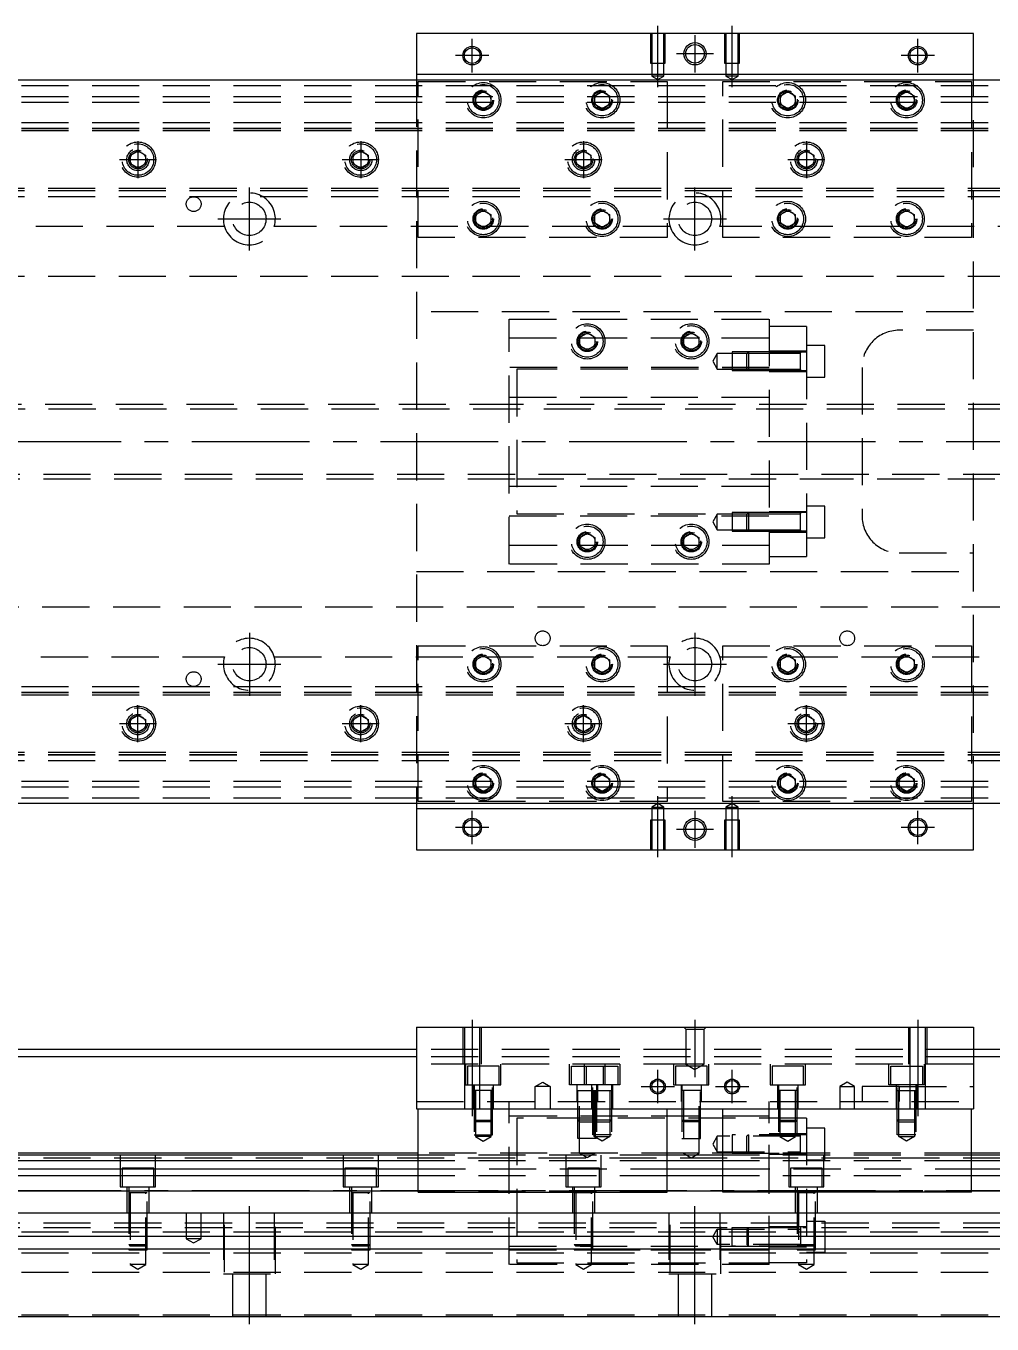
# Model space of a CAD drawing. Extents: x -13 to 1050, y -299 to 112.
# Drawn here: x 246.8 to 507, y -237.8 to 112 of the extents above; entities that cross this region are included whole.
import ezdxf

# ---------------------------------------------------------------- set-up
doc = ezdxf.new("R2010")
doc.units = 0
doc.linetypes.add('CENTER', pattern=[50.8, 31.75, -6.35, 6.35, -6.35])
doc.linetypes.add('DASHED', pattern=[19.05, 12.7, -6.35])
doc.layers.get('0').update_dxf_attribs({"linetype": 'CONTINUOUS'})
doc.layers.add('CENTER', color=1, linetype='CENTER')

msp = doc.modelspace()

# ---------------------------------------------------------------- linework, layer by layer
at = {"color": 7, "linetype": 'CONTINUOUS'}
for p, q in [((502, 110), (352, 110)), ((352, 110), (352, 99)), ((502, 99), (502, 110)), ((352, 99), (502, 99)), ((352, 99), (352, 97.5)), ((502, 97.5), (502, 99)), ((3, 97.5), (851, 97.5)), ((851, -97.5), (3, -97.5)), ((352, -97.5), (352, -99)), ((502, -99), (502, -97.5)), ((502, -99), (352, -99)), ((352, -99), (352, -110)), ((502, -110), (502, -99)), ((352, -110), (502, -110)), ((352, -157.79), (352, -179.79)), ((352, -157.79), (502, -157.79)), ((502, -157.79), (502, -179.79)), ((352, -163.79), (3, -163.79)), ((851, -163.79), (502, -163.79)), ((352, -165.79), (11, -165.79)), ((843, -165.79), (502, -165.79)), ((352, -179.79), (502, -179.79)), ((352.5, -202.29), (352.5, -179.79)), ((419.5, -202.29), (419.5, -179.79)), ((434.5, -202.29), (434.5, -179.79)), ((501.5, -202.29), (501.5, -179.79)), ((352.5, -192.29), (17, -192.29)), ((352.5, -191.79), (45, -191.79)), ((434.5, -192.29), (419.5, -192.29)), ((780, -191.79), (501.5, -191.79)), ((837, -192.29), (501.5, -192.29)), ((352.5, -193.829608), (17, -193.829608)), ((434.5, -193.829608), (419.5, -193.829608)), ((837, -193.829608), (501.5, -193.829608)), ((17, -195.950392), (352.5, -195.950392)), ((352.5, -197.860532), (17, -197.860532)), ((419.5, -195.950392), (434.5, -195.950392)), ((434.5, -197.860532), (419.5, -197.860532)), ((501.5, -195.950392), (837, -195.950392)), ((837, -197.860532), (501.5, -197.860532)), ((352.5, -201.971934), (17, -201.971934)), ((352.5, -202.29), (419.5, -202.29)), ((434.5, -201.971934), (419.5, -201.971934)), ((501.5, -202.29), (434.5, -202.29)), ((837, -201.971934), (501.5, -201.971934)), ((17, -207.79), (837, -207.79)), ((17, -214.09), (837, -214.09)), ((17, -217.49), (837, -217.49)), ((17, -235.79), (837, -235.79))]:
    msp.add_line(p, q, dxfattribs=at)
at = {"color": 3, "linetype": 'DASHED'}
for p, q in [((415.000006, 110), (415.000006, 102)), ((415.35, 110), (415.35, 102)), ((418.65, 102), (418.65, 110)), ((418.999994, 102), (418.999994, 110)), ((435.000006, 110), (435.000006, 102)), ((435.35, 110), (435.35, 102)), ((438.65, 102), (438.65, 110)), ((438.999994, 102), (438.999994, 110)), ((415.000006, 102), (418.999994, 102)), ((415.35, 102), (415.35, 98.5)), ((418.65, 98.5), (418.65, 102)), ((435.000006, 102), (438.999994, 102)), ((435.35, 102), (435.35, 98.5)), ((438.65, 98.5), (438.65, 102)), ((418.65, 98.5), (415.35, 98.5)), ((415.35, 98.5), (417, 97.547372)), ((417, 97.547372), (418.65, 98.5)), ((438.65, 98.5), (435.35, 98.5)), ((435.35, 98.5), (437, 97.547372)), ((437, 97.547372), (438.65, 98.5)), ((17, 96), (837, 96)), ((352, 97.5), (352, -97.5)), ((352.5, 97), (419.5, 97)), ((352.5, 55), (352.5, 97)), ((419.5, 97), (419.5, 55)), ((434.5, 55), (434.5, 97)), ((434.5, 97), (501.5, 97)), ((501.5, 97), (501.5, 55)), ((502, -97.5), (502, 97.5)), ((17, 93), (837, 93)), ((17, 91.5), (837, 91.5)), ((367.5, 92), (367.512884, 92.253488)), ((368, 93.1547), (370, 94.309402)), ((368, 90.8453), (368, 93.1547)), ((370, 94.309402), (372, 93.1547)), ((372, 93.1547), (372, 90.8453)), ((400, 93.1547), (402, 94.309402)), ((400, 90.8453), (400, 93.1547)), ((402, 94.309402), (404, 93.1547)), ((404, 93.1547), (404, 90.8453)), ((404.483582, 92.286038), (404.5, 92)), ((450, 93.1547), (452, 94.309402)), ((450, 90.8453), (450, 93.1547)), ((452, 94.309402), (454, 93.1547)), ((454, 93.1547), (454, 90.8453)), ((454.483582, 92.286038), (454.5, 92)), ((482, 93.1547), (484, 94.309402)), ((482, 90.8453), (482, 93.1547)), ((484, 94.309402), (486, 93.1547)), ((486, 93.1547), (486, 90.8453)), ((486.483582, 92.286038), (486.5, 92)), ((370, 89.690598), (368, 90.8453)), ((372, 90.8453), (370, 89.690598)), ((402, 89.690598), (400, 90.8453)), ((404, 90.8453), (402, 89.690598)), ((452, 89.690598), (450, 90.8453)), ((454, 90.8453), (452, 89.690598)), ((484, 89.690598), (482, 90.8453)), ((486, 90.8453), (484, 89.690598)), ((17, 86), (837, 86)), ((17, 84.460392), (837, 84.460392)), ((17, 84.403994), (837, 84.403994)), ((17, 83.8), (837, 83.8)), ((275, 77.1547), (277, 78.309402)), ((275, 74.8453), (275, 77.1547)), ((277, 78.309402), (279, 77.1547)), ((279, 77.1547), (279, 74.8453)), ((335, 77.1547), (337, 78.309402)), ((335, 74.8453), (335, 77.1547)), ((337, 78.309402), (339, 77.1547)), ((339, 77.1547), (339, 74.8453)), ((395, 77.1547), (397, 78.309402)), ((395, 74.8453), (395, 77.1547)), ((397, 78.309402), (399, 77.1547)), ((399, 77.1547), (399, 74.8453)), ((455, 77.1547), (457, 78.309402)), ((455, 74.8453), (455, 77.1547)), ((457, 78.309402), (459, 77.1547)), ((459, 77.1547), (459, 74.8453)), ((277, 73.690598), (275, 74.8453)), ((279, 74.8453), (277, 73.690598)), ((279.483582, 76.286038), (279.5, 76)), ((334.5, 76), (334.534018, 76.411016)), ((337, 73.690598), (335, 74.8453)), ((339, 74.8453), (337, 73.690598)), ((397, 73.690598), (395, 74.8453)), ((399, 74.8453), (397, 73.690598)), ((399.483582, 76.286038), (399.5, 76)), ((457, 73.690598), (455, 74.8453)), ((459, 74.8453), (457, 73.690598)), ((459.483582, 76.286038), (459.5, 76)), ((837, 68.2), (17, 68.2)), ((837, 67.596006), (17, 67.596006)), ((837, 67.539608), (17, 67.539608)), ((837, 66), (17, 66)), ((368, 61.1547), (370, 62.309402)), ((368, 58.8453), (368, 61.1547)), ((370, 62.309402), (372, 61.1547)), ((372, 61.1547), (372, 58.8453)), ((372.483582, 60.286038), (372.5, 60)), ((399.5, 60), (399.518502, 60.303588)), ((400, 61.1547), (402, 62.309402)), ((400, 58.8453), (400, 61.1547)), ((402, 62.309402), (404, 61.1547)), ((404, 61.1547), (404, 58.8453)), ((450, 61.1547), (452, 62.309402)), ((450, 58.8453), (450, 61.1547)), ((452, 62.309402), (454, 61.1547)), ((454, 61.1547), (454, 58.8453)), ((454.483582, 60.286038), (454.5, 60)), ((481.5, 60), (481.512884, 60.253488)), ((482, 61.1547), (484, 62.309402)), ((482, 58.8453), (482, 61.1547)), ((484, 62.309402), (486, 61.1547)), ((486, 61.1547), (486, 58.8453)), ((300.291796, 58), (193.708204, 58)), ((420.291796, 58), (313.708204, 58)), ((370, 57.690598), (368, 58.8453)), ((372, 58.8453), (370, 57.690598)), ((402, 57.690598), (400, 58.8453)), ((404, 58.8453), (402, 57.690598)), ((540.291796, 58), (433.708204, 58)), ((452, 57.690598), (450, 58.8453)), ((454, 58.8453), (452, 57.690598)), ((484, 57.690598), (482, 58.8453)), ((486, 58.8453), (484, 57.690598)), ((419.5, 55), (352.5, 55)), ((501.5, 55), (434.5, 55)), ((837, 44.5), (22.640312, 44.5)), ((502, 35), (352, 35)), ((377, 33), (447, 33)), ((377, -33), (377, 33)), ((447, 33), (447, -33)), ((377, 28), (447, 28)), ((396, 28.1547), (398, 29.309402)), ((396, 25.8453), (396, 28.1547)), ((398, 29.309402), (400, 28.1547)), ((400, 28.1547), (400, 25.8453)), ((424, 28.1547), (426, 29.309402)), ((424, 25.8453), (424, 28.1547)), ((426, 29.309402), (428, 28.1547)), ((428, 28.1547), (428, 25.8453)), ((457, 31), (447, 31)), ((457, 31), (457, 24.098756)), ((502, 30), (482, 30)), ((395.5, 27), (395.518502, 27.303588)), ((398, 24.690598), (396, 25.8453)), ((400, 25.8453), (398, 24.690598)), ((426, 24.690598), (424, 25.8453)), ((428, 25.8453), (426, 24.690598)), ((428.483582, 27.286038), (428.5, 27)), ((462, 25.900636), (457, 25.900636)), ((462, 17.400636), (462, 25.900636)), ((433, 23.750636), (431.787564, 21.650636)), ((431.787564, 21.650636), (433, 19.550636)), ((433, 19.550636), (433, 23.750636)), ((437, 23.750636), (433, 23.750636)), ((437, 24.15063), (437, 19.15064)), ((441.39998, 24.15063), (437, 24.15063)), ((440.99998, 23.750636), (437, 23.750636)), ((441.4, 24.150636), (441, 23.750636)), ((441, 19.550636), (441, 23.750636)), ((447, 23.750636), (441, 23.750636)), ((447, 23.750636), (441, 23.750636)), ((441.4, 24.150636), (441.4, 19.150636)), ((447, 24.150636), (441.4, 24.150636)), ((447, 24.15063), (441.4, 24.15063)), ((457, 24.400636), (447, 24.400636)), ((457, 24.098756), (447, 24.098756)), ((455.405, 24.150636), (447.00002, 24.150636)), ((455.4, 23.750636), (447.00002, 23.750636)), ((457, 24.150636), (455.395, 24.150636)), ((455.4, 19.15063), (455.4, 24.15064)), ((455.4, 19.15063), (455.4, 24.15064)), ((455.4, 23.893236), (455.4, 24.150636)), ((455.4, 24.150636), (455.4, 23.893186)), ((457, 24.098756), (457, -24.098756)), ((447, 20), (377, 20)), ((379, 19.5), (379, -19.5)), ((447, 19.5), (379, 19.5)), ((433, 19.550636), (437, 19.550636)), ((437, 19.550636), (440.99998, 19.550636)), ((437, 19.15064), (441.39998, 19.15064)), ((441, 19.550636), (447, 19.550636)), ((441, 19.550636), (441.4, 19.150636)), ((441, 19.550636), (447, 19.550636)), ((441.4, 19.15064), (447, 19.15064)), ((441.4, 19.150636), (447, 19.150636)), ((447, 18.900636), (457, 18.900636)), ((447.00002, 19.550636), (455.4, 19.550636)), ((447.00002, 19.150636), (455.405, 19.150636)), ((455.395, 19.150636), (457, 19.150636)), ((455.4, 19.408102), (455.4, 19.150636)), ((455.4, 19.150636), (455.4, 19.408084)), ((472, 20), (472, -20)), ((457, 17.400636), (462, 17.400636)), ((377, 12), (447, 12)), ((378.99998, 10), (42, 10)), ((780, 8.75), (42, 8.75)), ((457, 10), (379, 10)), ((457, 10), (379, 10)), ((457, 9.999994), (379, 9.999994)), ((780.005, 10), (457.00002, 10)), ((42, -8.75), (780, -8.75)), ((42, -10), (378.99998, -10)), ((379, -9.999994), (457, -9.999994)), ((379, -10), (457, -10)), ((379, -10), (457, -10)), ((457.00002, -10), (780.005, -10)), ((377, -12), (447, -12)), ((462, -17.400636), (457, -17.400636)), ((462, -25.900636), (462, -17.400636)), ((377, -20), (447, -20)), ((379, -19.5), (447, -19.5)), ((433, -19.550636), (431.787564, -21.650636)), ((433, -23.750636), (433, -19.550636)), ((437, -19.550636), (433, -19.550636)), ((437, -19.15064), (437, -24.15063)), ((441.39998, -19.15064), (437, -19.15064)), ((440.99998, -19.550636), (437, -19.550636)), ((441.4, -19.150636), (441, -19.550636)), ((441, -23.750636), (441, -19.550636)), ((447, -19.550636), (441, -19.550636)), ((447, -19.550636), (441, -19.550636)), ((441.4, -19.150636), (441.4, -24.150636)), ((447, -19.150636), (441.4, -19.150636)), ((447, -19.15064), (441.4, -19.15064)), ((457, -18.900636), (447, -18.900636)), ((455.405, -19.150636), (447.00002, -19.150636)), ((455.4, -19.550636), (447.00002, -19.550636)), ((457, -19.150636), (455.395, -19.150636)), ((455.4, -24.15064), (455.4, -19.15063)), ((455.4, -24.15064), (455.4, -19.15063)), ((455.4, -19.550636), (455.4, -19.15063)), ((455.4, -19.408034), (455.4, -19.150636)), ((455.4, -19.150636), (455.4, -19.408084)), ((431.787564, -21.650636), (433, -23.750636)), ((433, -23.750636), (437, -23.750636)), ((437, -23.750636), (440.99998, -23.750636)), ((437, -24.15063), (441.39998, -24.15063)), ((441, -23.750636), (447, -23.750636)), ((441, -23.750636), (441.4, -24.150636)), ((441, -23.750636), (447, -23.750636)), ((441.4, -24.15063), (447, -24.15063)), ((441.4, -24.150636), (447, -24.150636)), ((457, -24.098756), (447, -24.098756)), ((447, -24.400636), (457, -24.400636)), ((447.00002, -23.750636), (455.4, -23.750636)), ((447.00002, -24.150636), (455.405, -24.150636)), ((455.395, -24.150636), (457, -24.150636)), ((455.4, -24.15064), (455.4, -23.750636)), ((455.4, -23.893168), (455.4, -24.150636)), ((455.4, -24.150636), (455.4, -23.893186)), ((457, -24.098756), (457, -31)), ((395.5, -27), (395.518502, -26.696412)), ((396, -25.8453), (398, -24.690598)), ((396, -28.1547), (396, -25.8453)), ((398, -24.690598), (400, -25.8453)), ((400, -25.8453), (400, -28.1547)), ((424, -25.8453), (426, -24.690598)), ((424, -28.1547), (424, -25.8453)), ((426, -24.690598), (428, -25.8453)), ((428, -25.8453), (428, -28.1547)), ((428.483582, -26.713962), (428.5, -27)), ((457, -25.900636), (462, -25.900636)), ((447, -28), (377, -28)), ((398, -29.309402), (396, -28.1547)), ((400, -28.1547), (398, -29.309402)), ((426, -29.309402), (424, -28.1547)), ((428, -28.1547), (426, -29.309402)), ((447, -31), (457, -31)), ((482, -30), (502, -30)), ((447, -33), (377, -33)), ((352, -35), (502, -35)), ((22.640312, -44.5), (837, -44.5)), ((352.5, -97), (352.5, -55)), ((352.5, -55), (419.5, -55)), ((419.5, -55), (419.5, -97)), ((434.5, -55), (501.5, -55)), ((434.5, -97), (434.5, -55)), ((501.5, -55), (501.5, -97)), ((193.708204, -58), (300.291796, -58)), ((313.708204, -58), (420.291796, -58)), ((368, -58.8453), (370, -57.690598)), ((368, -61.1547), (368, -58.8453)), ((370, -57.690598), (372, -58.8453)), ((372, -58.8453), (372, -61.1547)), ((400, -58.8453), (402, -57.690598)), ((400, -61.1547), (400, -58.8453)), ((402, -57.690598), (404, -58.8453)), ((404, -58.8453), (404, -61.1547)), ((433.708204, -58), (540.291796, -58)), ((450, -58.8453), (452, -57.690598)), ((450, -61.1547), (450, -58.8453)), ((452, -57.690598), (454, -58.8453)), ((454, -58.8453), (454, -61.1547)), ((482, -58.8453), (484, -57.690598)), ((482, -61.1547), (482, -58.8453)), ((484, -57.690598), (486, -58.8453)), ((486, -58.8453), (486, -61.1547)), ((370, -62.309402), (368, -61.1547)), ((372, -61.1547), (370, -62.309402)), ((372.483582, -59.713962), (372.5, -60)), ((399.5, -60), (399.512884, -59.746512)), ((402, -62.309402), (400, -61.1547)), ((404, -61.1547), (402, -62.309402)), ((452, -62.309402), (450, -61.1547)), ((454, -61.1547), (452, -62.309402)), ((454.483582, -59.713962), (454.5, -60)), ((481.5, -60), (481.512884, -59.746512)), ((484, -62.309402), (482, -61.1547)), ((486, -61.1547), (484, -62.309402)), ((17, -66), (837, -66)), ((17, -67.539608), (837, -67.539608)), ((17, -67.596006), (837, -67.596006)), ((17, -68.2), (837, -68.2)), ((274.5, -76), (274.534018, -75.588984)), ((275, -74.8453), (277, -73.690598)), ((275, -77.1547), (275, -74.8453)), ((277, -73.690598), (279, -74.8453)), ((279, -74.8453), (279, -77.1547)), ((335, -74.8453), (337, -73.690598)), ((335, -77.1547), (335, -74.8453)), ((337, -73.690598), (339, -74.8453)), ((339, -74.8453), (339, -77.1547)), ((339.483582, -75.713962), (339.5, -76)), ((394.5, -76), (394.534018, -75.588984)), ((395, -74.8453), (397, -73.690598)), ((395, -77.1547), (395, -74.8453)), ((397, -73.690598), (399, -74.8453)), ((399, -74.8453), (399, -77.1547)), ((455, -74.8453), (457, -73.690598)), ((455, -77.1547), (455, -74.8453)), ((457, -73.690598), (459, -74.8453)), ((459, -74.8453), (459, -77.1547)), ((459.483582, -75.713962), (459.5, -76)), ((277, -78.309402), (275, -77.1547)), ((279, -77.1547), (277, -78.309402)), ((337, -78.309402), (335, -77.1547)), ((339, -77.1547), (337, -78.309402)), ((397, -78.309402), (395, -77.1547)), ((399, -77.1547), (397, -78.309402)), ((457, -78.309402), (455, -77.1547)), ((459, -77.1547), (457, -78.309402)), ((837, -83.8), (17, -83.8)), ((837, -84.403994), (17, -84.403994)), ((837, -84.460392), (17, -84.460392)), ((837, -86), (17, -86)), ((368, -90.8453), (370, -89.690598)), ((368, -93.1547), (368, -90.8453)), ((370, -89.690598), (372, -90.8453)), ((372, -90.8453), (372, -93.1547)), ((400, -90.8453), (402, -89.690598)), ((400, -93.1547), (400, -90.8453)), ((402, -89.690598), (404, -90.8453)), ((404, -90.8453), (404, -93.1547)), ((450, -90.8453), (452, -89.690598)), ((450, -93.1547), (450, -90.8453)), ((452, -89.690598), (454, -90.8453)), ((454, -90.8453), (454, -93.1547)), ((482, -90.8453), (484, -89.690598)), ((482, -93.1547), (482, -90.8453)), ((484, -89.690598), (486, -90.8453)), ((486, -90.8453), (486, -93.1547)), ((17, -91.5), (837, -91.5)), ((17, -93), (837, -93)), ((370, -94.309402), (368, -93.1547)), ((372, -93.1547), (370, -94.309402)), ((372.483582, -91.713962), (372.5, -92)), ((399.5, -92), (399.518502, -91.696412)), ((402, -94.309402), (400, -93.1547)), ((404, -93.1547), (402, -94.309402)), ((449.5, -92), (449.518502, -91.696412)), ((452, -94.309402), (450, -93.1547)), ((454, -93.1547), (452, -94.309402)), ((481.5, -92), (481.512884, -91.746512)), ((484, -94.309402), (482, -93.1547)), ((486, -93.1547), (484, -94.309402)), ((17, -96), (837, -96)), ((419.5, -97), (352.5, -97)), ((417, -97.547372), (415.35, -98.5)), ((418.65, -98.5), (417, -97.547372)), ((501.5, -97), (434.5, -97)), ((437, -97.547372), (435.35, -98.5)), ((438.65, -98.5), (437, -97.547372)), ((415.35, -98.5), (418.65, -98.5)), ((415.35, -98.5), (415.35, -102)), ((418.65, -102), (418.65, -98.5)), ((435.35, -98.5), (438.65, -98.5)), ((435.35, -98.5), (435.35, -102)), ((438.65, -102), (438.65, -98.5)), ((418.999994, -102), (415.000006, -102)), ((415.000006, -102), (415.000006, -110)), ((415.35, -102), (415.35, -110)), ((418.65, -110), (418.65, -102)), ((418.999994, -110), (418.999994, -102)), ((438.999994, -102), (435.000006, -102)), ((435.000006, -102), (435.000006, -110)), ((435.35, -102), (435.35, -110)), ((438.65, -110), (438.65, -102)), ((438.999994, -110), (438.999994, -102)), ((364.500006, -157.79), (364.500006, -167.79)), ((364.9, -157.79), (364.9, -167.79)), ((369.1, -167.79), (369.1, -157.79)), ((369.499994, -167.79), (369.499994, -157.79)), ((424.5, -158.29), (424, -157.79)), ((424.5, -158.29), (424.5, -167.79)), ((424.5, -158.29), (429.5, -158.29)), ((429.5, -158.29), (430, -157.79)), ((429.5, -167.79), (429.5, -158.29)), ((484.500006, -157.79), (484.500006, -167.79)), ((484.9, -157.79), (484.9, -167.79)), ((489.1, -167.79), (489.1, -157.79)), ((489.499994, -167.79), (489.499994, -157.79)), ((502, -163.79), (352, -163.79)), ((502, -165.79), (352, -165.79)), ((502, -167.79), (352, -167.79)), ((364.9, -167.79), (364.9, -179.79)), ((365.25, -167.79), (365.25, -173.29)), ((369.1, -179.79), (369.1, -167.79)), ((374.75, -173.29), (374.75, -167.79)), ((393.25, -173.29), (393.25, -167.79)), ((397.25, -173.29), (397.25, -167.79)), ((402.75, -167.79), (402.75, -173.29)), ((406.75, -167.79), (406.75, -173.29)), ((421.25, -167.79), (421.25, -173.29)), ((429.5, -167.79), (424.5, -167.79)), ((424.5, -167.79), (427, -169.233376)), ((427, -169.233376), (429.5, -167.79)), ((430.75, -173.29), (430.75, -167.79)), ((447.25, -167.79), (447.25, -173.29)), ((456.75, -173.29), (456.75, -167.79)), ((479.25, -173.29), (479.25, -167.79)), ((484.9, -167.79), (484.9, -179.79)), ((488.75, -167.79), (488.75, -173.29)), ((489.1, -179.79), (489.1, -167.79)), ((374.25, -168.29), (365.75, -168.29)), ((365.75, -168.29), (365.75, -173.29)), ((374.25, -173.29), (374.25, -168.29)), ((393.75, -168.29), (402.25, -168.29)), ((393.75, -173.29), (393.75, -168.29)), ((397.75, -168.29), (406.25, -168.29)), ((397.75, -173.29), (397.75, -168.29)), ((402.25, -168.29), (402.25, -173.29)), ((406.25, -168.29), (406.25, -173.29)), ((430.25, -168.29), (421.75, -168.29)), ((421.75, -168.29), (421.75, -173.29)), ((430.25, -173.29), (430.25, -168.29)), ((456.25, -168.29), (447.75, -168.29)), ((447.75, -168.29), (447.75, -173.29)), ((456.25, -173.29), (456.25, -168.29)), ((479.75, -168.29), (488.25, -168.29)), ((479.75, -173.29), (479.75, -168.29)), ((488.25, -168.29), (488.25, -173.29)), ((365.25, -173.29), (374.75, -173.29)), ((367.25, -173.29), (367.25, -179.79)), ((372.500006, -174.89), (367.499994, -174.89)), ((367.500006, -173.29), (367.500006, -186.79)), ((367.9, -174.89), (367.9, -187.29)), ((372.1, -187.29), (372.1, -174.89)), ((372.499994, -186.79), (372.499994, -173.29)), ((372.75, -179.79), (372.75, -173.29)), ((384, -173.79), (386, -172.6353)), ((386, -173.79), (384, -173.79)), ((384, -179.79), (384, -173.79)), ((386, -172.6353), (388, -173.79)), ((388, -173.79), (386, -173.79)), ((388, -173.79), (388, -179.79)), ((402.75, -173.29), (393.25, -173.29)), ((395.25, -177.79), (395.25, -173.29)), ((395.499994, -174.89), (400.500006, -174.89)), ((395.500006, -187.79), (395.500006, -173.29)), ((395.9, -191.79), (395.9, -174.89)), ((406.75, -173.29), (397.25, -173.29)), ((399.25, -179.79), (399.25, -173.29)), ((399.499994, -174.89), (404.500006, -174.89)), ((399.500006, -186.79), (399.500006, -173.29)), ((399.9, -187.29), (399.9, -174.89)), ((400.1, -174.89), (400.1, -191.79)), ((400.499994, -173.29), (400.499994, -187.79)), ((400.75, -173.29), (400.75, -177.79)), ((404.1, -174.89), (404.1, -187.29)), ((404.499994, -173.29), (404.499994, -186.79)), ((404.75, -173.29), (404.75, -179.79)), ((421.25, -173.29), (430.75, -173.29)), ((423.25, -173.29), (423.25, -177.79)), ((428.500006, -174.89), (423.499994, -174.89)), ((423.500006, -173.29), (423.500006, -187.79)), ((423.9, -174.89), (423.9, -191.79)), ((428.1, -191.79), (428.1, -174.89)), ((428.499994, -187.79), (428.499994, -173.29)), ((428.75, -177.79), (428.75, -173.29)), ((447.25, -173.29), (456.75, -173.29)), ((449.25, -173.29), (449.25, -179.79)), ((454.500006, -174.89), (449.499994, -174.89)), ((449.500006, -173.29), (449.500006, -186.79)), ((449.9, -174.89), (449.9, -187.29)), ((454.1, -187.29), (454.1, -174.89)), ((454.499994, -186.79), (454.499994, -173.29)), ((454.75, -179.79), (454.75, -173.29)), ((468, -172.6353), (466, -173.79)), ((466, -173.79), (468, -173.79)), ((466, -173.79), (466, -179.79)), ((470, -173.79), (468, -172.6353)), ((468, -173.79), (470, -173.79)), ((470, -179.79), (470, -173.79)), ((472, -173.79), (472, -177.79)), ((482, -173.79), (472, -173.79)), ((488.75, -173.29), (479.25, -173.29)), ((481.25, -179.79), (481.25, -173.29)), ((481.499994, -174.89), (486.500006, -174.89)), ((481.500006, -186.79), (481.500006, -173.29)), ((481.9, -187.29), (481.9, -174.89)), ((482, -173.79), (502, -173.79)), ((482, -177.79), (482, -173.79)), ((482, -173.79), (482, -177.79)), ((486.1, -174.89), (486.1, -187.29)), ((486.499994, -173.29), (486.499994, -186.79)), ((486.75, -173.29), (486.75, -179.79)), ((352, -177.79), (502, -177.79)), ((377, -179.79), (377, -177.79)), ((447, -179.79), (447, -177.79)), ((377, -221.79), (377, -179.79)), ((447, -181.79), (377, -181.79)), ((447, -221.79), (447, -179.79)), ((367.5, -182.89), (372.5, -182.89)), ((367.5, -182.89), (367.9, -183.29)), ((372.1, -183.29), (367.9, -183.29)), ((372.1, -183.29), (372.5, -182.89)), ((457, -182.29), (379, -182.29)), ((379, -182.29), (379, -221.29)), ((400.5, -182.89), (395.5, -182.89)), ((395.9, -183.29), (395.5, -182.89)), ((395.9, -183.29), (400.1, -183.29)), ((404.5, -182.89), (399.5, -182.89)), ((399.9, -183.29), (399.5, -182.89)), ((399.9, -183.29), (404.1, -183.29)), ((400.5, -182.89), (400.1, -183.29)), ((404.5, -182.89), (404.1, -183.29)), ((423.5, -182.89), (428.5, -182.89)), ((423.5, -182.89), (423.9, -183.29)), ((428.1, -183.29), (423.9, -183.29)), ((428.1, -183.29), (428.5, -182.89)), ((447, -221.29), (447, -182.29)), ((449.5, -182.89), (454.5, -182.89)), ((449.5, -182.89), (449.9, -183.29)), ((454.1, -183.29), (449.9, -183.29)), ((454.1, -183.29), (454.5, -182.89)), ((457, -182.29), (457, -221.29)), ((462, -185.04), (457, -185.04)), ((462, -193.54), (462, -185.04)), ((486.5, -182.89), (481.5, -182.89)), ((481.9, -183.29), (481.5, -182.89)), ((481.9, -183.29), (486.1, -183.29)), ((486.5, -182.89), (486.1, -183.29)), ((367.500006, -186.79), (372.499994, -186.79)), ((372.1, -187.29), (367.9, -187.29)), ((367.9, -187.29), (370, -188.502436)), ((370, -188.502436), (372.1, -187.29)), ((400.499994, -187.79), (395.500006, -187.79)), ((404.499994, -186.79), (399.500006, -186.79)), ((399.9, -187.29), (404.1, -187.29)), ((402, -188.502436), (399.9, -187.29)), ((404.1, -187.29), (402, -188.502436)), ((423.500006, -187.79), (428.499994, -187.79)), ((433, -187.19), (431.787564, -189.29)), ((433, -191.39), (433, -187.19)), ((455.4, -187.19), (433, -187.19)), ((437, -186.790006), (437, -191.789994)), ((457, -186.790006), (437, -186.790006)), ((441.4, -186.79), (441, -187.19)), ((441, -191.39), (441, -187.19)), ((441.4, -186.79), (441.4, -191.79)), ((457, -186.54), (447, -186.54)), ((449.500006, -186.79), (454.499994, -186.79)), ((454.1, -187.29), (449.9, -187.29)), ((449.9, -187.29), (452, -188.502436)), ((452, -188.502436), (454.1, -187.29)), ((455.4, -191.790006), (455.4, -186.789994)), ((486.499994, -186.79), (481.500006, -186.79)), ((481.9, -187.29), (486.1, -187.29)), ((484, -188.502436), (481.9, -187.29)), ((486.1, -187.29), (484, -188.502436)), ((272.25, -192.29), (272.25, -200.79)), ((281.75, -200.79), (281.75, -192.29)), ((332.25, -192.29), (332.25, -200.79)), ((341.75, -200.79), (341.75, -192.29)), ((501.5, -191.79), (352.5, -191.79)), ((419.5, -192.29), (352.5, -192.29)), ((392.25, -192.29), (392.25, -200.79)), ((395.9, -191.79), (400.1, -191.79)), ((398, -193.002436), (395.9, -191.79)), ((400.1, -191.79), (398, -193.002436)), ((401.75, -200.79), (401.75, -192.29)), ((428.1, -191.79), (423.9, -191.79)), ((423.9, -191.79), (426, -193.002436)), ((426, -193.002436), (428.1, -191.79)), ((431.787564, -189.29), (433, -191.39)), ((433, -191.39), (455.4, -191.39)), ((501.5, -192.29), (434.5, -192.29)), ((437, -191.789994), (457, -191.789994)), ((441, -191.39), (441.4, -191.79)), ((447, -192.04), (457, -192.04)), ((452.25, -192.29), (452.25, -200.79)), ((461.75, -200.79), (461.75, -192.29)), ((42, -193.04), (780, -193.04)), ((281.25, -195.79), (272.75, -195.79)), ((272.75, -195.79), (272.75, -200.79)), ((281.25, -200.79), (281.25, -195.79)), ((341.25, -195.79), (332.75, -195.79)), ((332.75, -195.79), (332.75, -200.79)), ((341.25, -200.79), (341.25, -195.79)), ((419.5, -193.829608), (352.5, -193.829608)), ((401.25, -195.79), (392.75, -195.79)), ((392.75, -195.79), (392.75, -200.79)), ((401.25, -200.79), (401.25, -195.79)), ((501.5, -193.829608), (434.5, -193.829608)), ((461.25, -195.79), (452.75, -195.79)), ((452.75, -195.79), (452.75, -200.79)), ((457, -193.54), (462, -193.54)), ((461.25, -200.79), (461.25, -195.79)), ((352.5, -195.950392), (419.5, -195.950392)), ((419.5, -197.860532), (352.5, -197.860532)), ((434.5, -195.950392), (501.5, -195.950392)), ((501.5, -197.860532), (434.5, -197.860532)), ((272.25, -200.79), (281.75, -200.79)), ((274, -200.79), (274, -207.79)), ((279.500006, -202.39), (274.499994, -202.39)), ((274.500006, -200.79), (274.500006, -217.49)), ((274.9, -202.39), (274.9, -221.79)), ((279.1, -221.79), (279.1, -202.39)), ((279.499994, -217.49), (279.499994, -200.79)), ((280, -207.79), (280, -200.79)), ((332.25, -200.79), (341.75, -200.79)), ((334, -200.79), (334, -207.79)), ((339.500006, -202.39), (334.499994, -202.39)), ((334.500006, -200.79), (334.500006, -217.49)), ((334.9, -202.39), (334.9, -221.79)), ((339.1, -221.79), (339.1, -202.39)), ((339.499994, -217.49), (339.499994, -200.79)), ((340, -207.79), (340, -200.79)), ((419.5, -201.971934), (352.5, -201.971934)), ((392.25, -200.79), (401.75, -200.79)), ((394, -200.79), (394, -207.79)), ((399.500006, -202.39), (394.499994, -202.39)), ((394.500006, -200.79), (394.500006, -217.49)), ((394.9, -202.39), (394.9, -221.79)), ((399.1, -221.79), (399.1, -202.39)), ((399.499994, -217.49), (399.499994, -200.79)), ((400, -207.79), (400, -200.79)), ((501.5, -201.971934), (434.5, -201.971934)), ((452.25, -200.79), (461.75, -200.79)), ((454, -200.79), (454, -207.79)), ((459.500006, -202.39), (454.499994, -202.39)), ((454.500006, -200.79), (454.500006, -217.49)), ((454.9, -202.39), (454.9, -221.79)), ((459.1, -221.79), (459.1, -202.39)), ((459.499994, -217.49), (459.499994, -200.79)), ((460, -207.79), (460, -200.79)), ((290, -207.79), (290, -214.79)), ((294, -214.79), (294, -207.79)), ((300, -207.79), (300, -224.29)), ((300.291796, -223.79), (300.291796, -207.79)), ((313.708204, -207.79), (313.708204, -223.79)), ((314, -224.29), (314, -207.79)), ((420, -207.79), (420, -224.29)), ((420.291796, -223.79), (420.291796, -207.79)), ((433.708204, -207.79), (433.708204, -223.79)), ((434, -224.29), (434, -207.79)), ((17, -212.94), (837, -212.94)), ((42, -210.54), (780, -210.54)), ((42, -211.79), (780, -211.79)), ((431.787564, -214.29), (433, -212.19)), ((433, -212.19), (433, -216.39)), ((433, -212.19), (455.4, -212.19)), ((437, -216.789994), (437, -211.790006)), ((437, -211.790006), (457, -211.790006)), ((441, -212.19), (441.4, -211.79)), ((441, -212.19), (441, -216.39)), ((441.4, -216.79), (441.4, -211.79)), ((447, -211.54), (457, -211.54)), ((455.4, -211.789994), (455.4, -216.790006)), ((457, -210.04), (462, -210.04)), ((462, -210.04), (462, -218.54)), ((274.5, -216.39), (279.5, -216.39)), ((274.5, -216.39), (274.9, -216.79)), ((279.1, -216.79), (274.9, -216.79)), ((279.1, -216.79), (279.5, -216.39)), ((294, -214.79), (290, -214.79)), ((290, -214.79), (292, -215.9447)), ((292, -215.9447), (294, -214.79)), ((334.5, -216.39), (339.5, -216.39)), ((334.5, -216.39), (334.9, -216.79)), ((339.1, -216.79), (334.9, -216.79)), ((339.1, -216.79), (339.5, -216.39)), ((377, -216.79), (447, -216.79)), ((394.5, -216.39), (399.5, -216.39)), ((394.5, -216.39), (394.9, -216.79)), ((399.1, -216.79), (394.9, -216.79)), ((399.1, -216.79), (399.5, -216.39)), ((433, -216.39), (431.787564, -214.29)), ((455.4, -216.39), (433, -216.39)), ((457, -216.789994), (437, -216.789994)), ((441.4, -216.79), (441, -216.39)), ((454.5, -216.39), (459.5, -216.39)), ((454.5, -216.39), (454.9, -216.79)), ((459.1, -216.79), (454.9, -216.79)), ((459.1, -216.79), (459.5, -216.39)), ((17, -218.64), (837, -218.64)), ((274.500006, -217.49), (274.500006, -217.79)), ((274.500006, -217.79), (279.499994, -217.79)), ((279.499994, -217.79), (279.499994, -217.49)), ((334.500006, -217.49), (334.500006, -217.79)), ((334.500006, -217.79), (339.499994, -217.79)), ((339.499994, -217.79), (339.499994, -217.49)), ((377, -217.79), (447, -217.79)), ((394.500006, -217.49), (394.500006, -217.79)), ((394.500006, -217.79), (399.499994, -217.79)), ((399.499994, -217.79), (399.499994, -217.49)), ((399.499994, -217.79), (447, -217.79)), ((457, -217.04), (447, -217.04)), ((454.500006, -217.49), (454.500006, -217.79)), ((454.500006, -217.79), (459.499994, -217.79)), ((462, -218.54), (457, -218.54)), ((459.499994, -217.79), (459.499994, -217.49)), ((17, -223.79), (837, -223.79)), ((279.1, -221.79), (274.9, -221.79)), ((274.9, -221.79), (277, -223.002436)), ((277, -223.002436), (279.1, -221.79)), ((339.1, -221.79), (334.9, -221.79)), ((334.9, -221.79), (337, -223.002436)), ((337, -223.002436), (339.1, -221.79)), ((447, -221.79), (377, -221.79)), ((379, -221.29), (447, -221.29)), ((399.1, -221.79), (394.9, -221.79)), ((394.9, -221.79), (397, -223.002436)), ((397, -223.002436), (399.1, -221.79)), ((457, -221.29), (447, -221.29)), ((459.1, -221.79), (454.9, -221.79)), ((454.9, -221.79), (457, -223.002436)), ((457, -223.002436), (459.1, -221.79)), ((300, -224.29), (314, -224.29)), ((302.5, -224.29), (302.5, -235.79)), ((311.5, -235.79), (311.5, -224.29)), ((420, -224.29), (434, -224.29)), ((422.5, -224.29), (422.5, -235.79)), ((431.5, -235.79), (431.5, -224.29)), ((17, -235.29), (837, -235.29))]:
    msp.add_line(p, q, dxfattribs=at)
at = {"color": 3, "linetype": 'CONTINUOUS'}
for centre, radius in [((367, 104), 2.5), ((487, 104), 2.5), ((367, -104), 2.5), ((487, -104), 2.5), ((417, -173.79), 2), ((437, -173.79), 2)]:
    msp.add_circle(centre, radius, dxfattribs=at)
at = {"color": 7, "linetype": 'CONTINUOUS'}
for centre, radius in [((367, 104), 2.1), ((427, 104.5), 3), ((427, 104.5), 2.5), ((487, 104), 2.1), ((367, -104), 2.1), ((427, -104.5), 3), ((427, -104.5), 2.5), ((487, -104), 2.1), ((417, -173.79), 1.65), ((437, -173.79), 1.65)]:
    msp.add_circle(centre, radius, dxfattribs=at)
at = {"color": 3, "linetype": 'DASHED'}
for centre, radius in [((370, 92), 4.75), ((370, 92), 4.25), ((370, 92), 2.75), ((370, 92), 2.5), ((402, 92), 4.75), ((402, 92), 4.25), ((402, 92), 2.75), ((402, 92), 2.5), ((452, 92), 4.75), ((452, 92), 4.25), ((452, 92), 2.75), ((452, 92), 2.5), ((484, 92), 4.75), ((484, 92), 4.25), ((484, 92), 2.75), ((484, 92), 2.5), ((277, 76), 4.75), ((337, 76), 4.75), ((397, 76), 4.75), ((457, 76), 4.75), ((277, 76), 4.25), ((277, 76), 3), ((277, 76), 2.5), ((277, 76), 2.1), ((337, 76), 4.25), ((337, 76), 3), ((337, 76), 2.5), ((337, 76), 2.1), ((397, 76), 4.25), ((397, 76), 3), ((397, 76), 2.5), ((397, 76), 2.1), ((457, 76), 4.25), ((457, 76), 3), ((457, 76), 2.5), ((457, 76), 2.1), ((292, 64), 2), ((307, 60), 4.5), ((370, 60), 4.75), ((370, 60), 4.25), ((402, 60), 4.75), ((402, 60), 4.25), ((427, 60), 4.5), ((452, 60), 4.75), ((452, 60), 4.25), ((484, 60), 4.75), ((484, 60), 4.25), ((370, 60), 2.75), ((370, 60), 2.5), ((370, 60), 2.1), ((402, 60), 2.75), ((402, 60), 2.5), ((402, 60), 2.1), ((452, 60), 2.75), ((452, 60), 2.5), ((452, 60), 2.1), ((484, 60), 2.75), ((484, 60), 2.5), ((484, 60), 2.1), ((398, 27), 4.75), ((426, 27), 4.75), ((398, 27), 4.25), ((398, 27), 2.75), ((398, 27), 2.5), ((398, 27), 2.1), ((426, 27), 4.25), ((426, 27), 2.75), ((426, 27), 2.5), ((426, 27), 2.1), ((398, -27), 4.75), ((398, -27), 4.25), ((398, -27), 2.75), ((426, -27), 4.75), ((426, -27), 4.25), ((426, -27), 2.75), ((398, -27), 2.5), ((398, -27), 2.1), ((426, -27), 2.5), ((426, -27), 2.1), ((386, -53), 2), ((468, -53), 2), ((307, -60), 4.5), ((370, -60), 4.75), ((370, -60), 4.25), ((402, -60), 4.75), ((402, -60), 4.25), ((427, -60), 4.5), ((452, -60), 4.75), ((452, -60), 4.25), ((484, -60), 4.75), ((484, -60), 4.25), ((370, -60), 2.75), ((370, -60), 2.5), ((370, -60), 2.1), ((402, -60), 2.75), ((402, -60), 2.5), ((402, -60), 2.1), ((452, -60), 2.75), ((452, -60), 2.5), ((452, -60), 2.1), ((484, -60), 2.75), ((484, -60), 2.5), ((484, -60), 2.1), ((292, -64), 2), ((277, -76), 4.75), ((277, -76), 4.25), ((277, -76), 3), ((337, -76), 4.75), ((337, -76), 4.25), ((337, -76), 3), ((397, -76), 4.75), ((397, -76), 4.25), ((397, -76), 3), ((457, -76), 4.75), ((457, -76), 4.25), ((457, -76), 3), ((277, -76), 2.5), ((277, -76), 2.1), ((337, -76), 2.5), ((337, -76), 2.1), ((397, -76), 2.5), ((397, -76), 2.1), ((457, -76), 2.5), ((457, -76), 2.1), ((370, -92), 4.75), ((402, -92), 4.75), ((452, -92), 4.75), ((484, -92), 4.75), ((370, -92), 4.25), ((370, -92), 2.75), ((370, -92), 2.5), ((402, -92), 4.25), ((402, -92), 2.75), ((402, -92), 2.5), ((452, -92), 4.25), ((452, -92), 2.75), ((452, -92), 2.5), ((484, -92), 4.25), ((484, -92), 2.75), ((484, -92), 2.5)]:
    msp.add_circle(centre, radius, dxfattribs=at)
for centre, radius, start, end in [((370, 92), 2.1, 162.24721, 180), ((370, 92), 2.1, 180, 197.75279), ((370, 92), 2.1, 137.75279, 162.24721), ((370, 92), 2.1, 197.75279, 222.24721), ((370, 92), 2.1, 102.24721, 137.75279), ((370, 92), 2.1, 77.75279, 102.24721), ((370, 92), 2.1, 42.24721, 77.75279), ((370, 92), 2.1, 17.75279, 42.24721), ((370, 92), 2.1, 317.75279, 342.24721), ((370, 92), 2.1, 342.24721, 17.75279), ((402, 92), 2.1, 162.24721, 180), ((402, 92), 2.1, 180, 197.75279), ((402, 92), 2.1, 137.75279, 162.24721), ((402, 92), 2.1, 197.75279, 222.24721), ((402, 92), 2.1, 102.24721, 137.75279), ((402, 92), 2.1, 77.75279, 102.24721), ((402, 92), 2.1, 42.24721, 77.75279), ((402, 92), 2.1, 17.75279, 42.24721), ((402, 92), 2.1, 317.75279, 342.24721), ((402, 92), 2.1, 342.24721, 17.75279), ((452, 92), 2.1, 162.24721, 180), ((452, 92), 2.1, 180, 197.75279), ((452, 92), 2.1, 137.75279, 162.24721), ((452, 92), 2.1, 197.75279, 222.24721), ((452, 92), 2.1, 102.24721, 137.75279), ((452, 92), 2.1, 77.75279, 102.24721), ((452, 92), 2.1, 42.24721, 77.75279), ((452, 92), 2.1, 17.75279, 42.24721), ((452, 92), 2.1, 317.75279, 342.24721), ((452, 92), 2.1, 342.24721, 17.75279), ((484, 92), 2.1, 162.24721, 180), ((484, 92), 2.1, 180, 197.75279), ((484, 92), 2.1, 137.75279, 162.24721), ((484, 92), 2.1, 197.75279, 222.24721), ((484, 92), 2.1, 102.24721, 137.75279), ((484, 92), 2.1, 77.75279, 102.24721), ((484, 92), 2.1, 42.24721, 77.75279), ((484, 92), 2.1, 17.75279, 42.24721), ((484, 92), 2.1, 317.75279, 342.24721), ((484, 92), 2.1, 342.24721, 17.75279), ((370, 92), 2.1, 222.24721, 257.75279), ((370, 92), 2.1, 257.75279, 282.24721), ((370, 92), 2.1, 282.24721, 317.75279), ((402, 92), 2.1, 222.24721, 257.75279), ((402, 92), 2.1, 257.75279, 282.24721), ((402, 92), 2.1, 282.24721, 317.75279), ((452, 92), 2.1, 222.24721, 257.75279), ((452, 92), 2.1, 257.75279, 282.24721), ((452, 92), 2.1, 282.24721, 317.75279), ((484, 92), 2.1, 222.24721, 257.75279), ((484, 92), 2.1, 257.75279, 282.24721), ((484, 92), 2.1, 282.24721, 317.75279), ((307, 60), 7, 343.39845, 196.60155), ((427, 60), 7, 343.39845, 196.60155), ((307, 60), 7, 196.60155, 343.39845), ((427, 60), 7, 196.60155, 343.39845), ((482, 20), 10, 90, 180), ((482, -20), 10, 180, 270), ((307, -60), 7, 16.60155, 163.39845), ((427, -60), 7, 16.60155, 163.39845), ((307, -60), 7, 163.39845, 16.60155), ((427, -60), 7, 163.39845, 16.60155), ((370, -92), 2.1, 137.75279, 162.24721), ((370, -92), 2.1, 102.24721, 137.75279), ((370, -92), 2.1, 77.75279, 102.24721), ((370, -92), 2.1, 42.24721, 77.75279), ((370, -92), 2.1, 17.75279, 42.24721), ((402, -92), 2.1, 137.75279, 162.24721), ((402, -92), 2.1, 102.24721, 137.75279), ((402, -92), 2.1, 77.75279, 102.24721), ((402, -92), 2.1, 42.24721, 77.75279), ((402, -92), 2.1, 17.75279, 42.24721), ((452, -92), 2.1, 137.75279, 162.24721), ((452, -92), 2.1, 102.24721, 137.75279), ((452, -92), 2.1, 77.75279, 102.24721), ((452, -92), 2.1, 42.24721, 77.75279), ((452, -92), 2.1, 17.75279, 42.24721), ((484, -92), 2.1, 137.75279, 162.24721), ((484, -92), 2.1, 102.24721, 137.75279), ((484, -92), 2.1, 77.75279, 102.24721), ((484, -92), 2.1, 42.24721, 77.75279), ((484, -92), 2.1, 17.75279, 42.24721), ((370, -92), 2.1, 162.24721, 180), ((370, -92), 2.1, 180, 197.75279), ((370, -92), 2.1, 197.75279, 222.24721), ((370, -92), 2.1, 222.24721, 257.75279), ((370, -92), 2.1, 257.75279, 282.24721), ((370, -92), 2.1, 282.24721, 317.75279), ((370, -92), 2.1, 317.75279, 342.24721), ((370, -92), 2.1, 342.24721, 17.75279), ((402, -92), 2.1, 162.24721, 180), ((402, -92), 2.1, 180, 197.75279), ((402, -92), 2.1, 197.75279, 222.24721), ((402, -92), 2.1, 222.24721, 257.75279), ((402, -92), 2.1, 257.75279, 282.24721), ((402, -92), 2.1, 282.24721, 317.75279), ((402, -92), 2.1, 317.75279, 342.24721), ((402, -92), 2.1, 342.24721, 17.75279), ((452, -92), 2.1, 162.24721, 180), ((452, -92), 2.1, 180, 197.75279), ((452, -92), 2.1, 197.75279, 222.24721), ((452, -92), 2.1, 222.24721, 257.75279), ((452, -92), 2.1, 257.75279, 282.24721), ((452, -92), 2.1, 282.24721, 317.75279), ((452, -92), 2.1, 317.75279, 342.24721), ((452, -92), 2.1, 342.24721, 17.75279), ((484, -92), 2.1, 162.24721, 180), ((484, -92), 2.1, 180, 197.75279), ((484, -92), 2.1, 197.75279, 222.24721), ((484, -92), 2.1, 222.24721, 257.75279), ((484, -92), 2.1, 257.75279, 282.24721), ((484, -92), 2.1, 282.24721, 317.75279), ((484, -92), 2.1, 317.75279, 342.24721), ((484, -92), 2.1, 342.24721, 17.75279)]:
    msp.add_arc(centre, radius, start, end, dxfattribs=at)
at = {"layer": 'CENTER', "color": 1, "linetype": 'CENTER'}
for p, q in [((417, 95.547372), (417, 112)), ((437, 95.547372), (437, 112)), ((367, 99.5), (367, 108.5)), ((427, 109.5), (427, 99.5)), ((487, 99.5), (487, 108.5)), ((371.5, 104), (362.5, 104)), ((432, 104.5), (422, 104.5)), ((491.5, 104), (482.5, 104)), ((277, 81), (277, 71)), ((337, 81), (337, 71)), ((397, 81), (397, 71)), ((457, 81), (457, 71)), ((272, 76), (282, 76)), ((332, 76), (342, 76)), ((392, 76), (402, 76)), ((452, 76), (462, 76)), ((307, 51.5), (307, 68.5)), ((427, 51.5), (427, 68.5)), ((298.5, 60), (315.5, 60)), ((418.5, 60), (435.5, 60)), ((-13.314543, 0), (907.016924, 0)), ((307, -51.5), (307, -68.5)), ((307, -51.5), (307, -68.5)), ((427, -51.5), (427, -68.5)), ((427, -51.5), (427, -68.5)), ((298.5, -60), (315.5, -60)), ((298.5, -60), (315.5, -60)), ((418.5, -60), (435.5, -60)), ((418.5, -60), (435.5, -60)), ((277, -81), (277, -71)), ((337, -81), (337, -71)), ((397, -81), (397, -71)), ((457, -81), (457, -71)), ((272, -76), (282, -76)), ((332, -76), (342, -76)), ((392, -76), (402, -76)), ((452, -76), (462, -76)), ((417, -112), (417, -95.547372)), ((437, -112), (437, -95.547372)), ((367, -108.5), (367, -99.5)), ((427, -99.5), (427, -109.5)), ((487, -108.5), (487, -99.5)), ((371.5, -104), (362.5, -104)), ((432, -104.5), (422, -104.5)), ((491.5, -104), (482.5, -104)), ((367, -155.808451), (367, -181.808451)), ((427, -155.808451), (427, -171.251827)), ((487, -155.808451), (487, -181.808451)), ((417, -178.29), (417, -169.29)), ((437, -178.29), (437, -169.29)), ((412.5, -173.79), (421.5, -173.79)), ((432.5, -173.79), (441.5, -173.79)), ((-13.314543, -201.79), (907.016924, -201.79)), ((307, -237.79), (307, -205.79)), ((427, -237.79), (427, -205.79))]:
    msp.add_line(p, q, dxfattribs=at)

doc.saveas('drawing.dxf')
